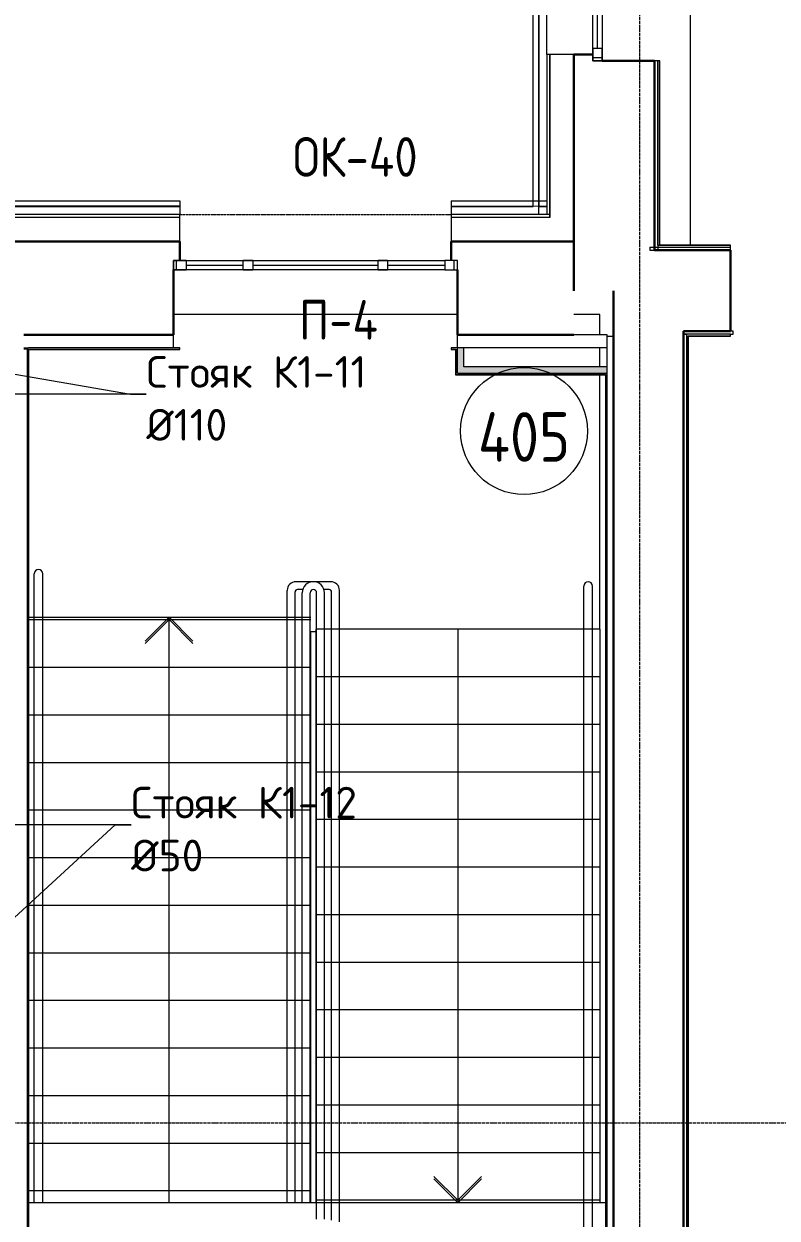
# Model space of a CAD drawing. Header units: millimetres. Extents: x -10178924 to 11692288, y -947381 to 58396.
# Drawn here: x 41965 to 46714, y -358471 to -350942 of the extents above; entities that cross this region are included whole.
import ezdxf
from ezdxf import colors
from ezdxf.entities.mleader import LeaderData, LeaderLine
from ezdxf.math import Vec2, Vec3

# ---------------------------------------------------------------- set-up
doc = ezdxf.new("R2010")
doc.units = ezdxf.units.MM
doc.linetypes.add('ADSK_Линия сетки', pattern=[25, 20, -2.5, 0, -2.5])
doc.linetypes.add('ADSK_Штрихпунктирная 2 точки_ш15 п1_5 п1_5 п1_5', pattern=[19.5, 15, -1.5, 0, -1.5, 0, -1.5])
for name, color, linetype, lineweight in [('_ Окна', 7, 'Continuous', 9), ('Аннотация', 7, 'Continuous', 18), ('Выноски ВК', 7, 'Continuous', 0), ('Лестницы', 7, 'Continuous', 9), ('Марки окон', 7, 'Continuous', 20), ('Окна', 7, 'Continuous', 9), ('Оси', 253, 'Continuous', 9), ('Перекрытие', 7, 'Continuous', 18), ('Стены внутренние', 7, 'Continuous', 18), ('Стены наружные', 7, 'Continuous', 18), ('Стены несущие', 7, 'Continuous', 30), ('Стены отделка', 7, 'Continuous', 30), ('Стены штриховка', 7, 'Continuous', 9), ('Стрелки вверх', 7, 'Continuous', 18), ('ШТРИХОВКА', 252, 'Continuous', 15)]:
    doc.layers.add(name, color=color, linetype=linetype, lineweight=lineweight)
doc.layers.add('Линии', color=7, linetype='Continuous', lineweight=9, true_color=0x00a600)
doc.styles.add('GOST Common', font='GOST_Common.ttf', dxfattribs={"width": 0.9, "height": 350})
doc.styles.add('GOST Common_2', font='GOST_Common.ttf', dxfattribs={"width": 0.9, "height": 250})
doc.styles.add('PDF ISOCPEUR', font='isocpeur.ttf')

# ---------------------------------------------------------------- blocks, each defined once
blk = doc.blocks.new('окно трехпол с фрамугой - 1700-2320_h_ _нов_ ОК-26 Е30-6139325-План 4-го этажа')
at = {"layer": '_ Окна', "lineweight": 18}
for p, q in [((-870, 75), (-870, 135)), ((-870, 135), (-790, 135)), ((-790, 135), (-790, 75)), ((-430, 75), (-430, 135)), ((-430, 135), (-370, 135)), ((-370, 135), (-370, 75)), ((370, 75), (370, 135)), ((370, 135), (430, 135)), ((430, 135), (430, 75)), ((790, 135), (790, 75)), ((870, 135), (790, 135)), ((870, 75), (870, 135)), ((-790, 75), (-870, 75)), ((-370, 75), (-430, 75)), ((430, 75), (370, 75)), ((790, 75), (870, 75))]:
    blk.add_line(p, q, dxfattribs=at)
at = {"layer": '_ Окна'}
for p, q in [((-850, 75), (-850, 135)), ((-790, 105), (-430, 105)), ((-370, 105), (370, 105)), ((430, 105), (790, 105)), ((850, 75), (850, 135))]:
    blk.add_line(p, q, dxfattribs=at)
at = {"layer": 'Окна'}
for p, q in [((-870, 135), (-870, 75)), ((-790, 135), (-870, 135)), ((-790, 135), (-430, 135)), ((-370, 135), (-430, 135)), ((-370, 135), (370, 135)), ((430, 135), (370, 135)), ((430, 135), (790, 135)), ((870, 135), (790, 135)), ((870, 75), (870, 135)), ((-870, 75), (-790, 75)), ((-430, 75), (-790, 75)), ((-430, 75), (-370, 75)), ((370, 75), (-370, 75)), ((370, 75), (430, 75)), ((790, 75), (430, 75)), ((790, 75), (870, 75))]:
    blk.add_line(p, q, dxfattribs=at)
blk = doc.blocks.new('окно трехпол с фрамугой - 1750-2320_h___нов_ ок-40-4657541-План 4-го этажа')
at = {"layer": '_ Окна', "lineweight": 18}
for p, q in [((-895, 100), (-895, 160)), ((-895, 160), (-815, 160)), ((-815, 160), (-815, 100)), ((-455, 100), (-455, 160)), ((-455, 160), (-395, 160)), ((-395, 160), (-395, 100)), ((395, 100), (395, 160)), ((395, 160), (455, 160)), ((455, 160), (455, 100)), ((815, 160), (815, 100)), ((895, 160), (815, 160)), ((895, 100), (895, 160)), ((-815, 100), (-895, 100)), ((-395, 100), (-455, 100)), ((455, 100), (395, 100)), ((815, 100), (895, 100))]:
    blk.add_line(p, q, dxfattribs=at)
at = {"layer": '_ Окна'}
for p, q in [((-875, 100), (-875, 160)), ((875, 100), (875, 160)), ((-815, 130), (-455, 130)), ((-395, 130), (395, 130)), ((455, 130), (815, 130))]:
    blk.add_line(p, q, dxfattribs=at)
at = {"layer": 'Окна'}
for p, q in [((-895, 160), (-895, 100)), ((-815, 160), (-895, 160)), ((-815, 160), (-455, 160)), ((-395, 160), (-455, 160)), ((-395, 160), (395, 160)), ((455, 160), (395, 160)), ((455, 160), (815, 160)), ((895, 160), (815, 160)), ((895, 100), (895, 160)), ((-895, 100), (-815, 100)), ((-455, 100), (-815, 100)), ((-455, 100), (-395, 100)), ((395, 100), (-395, 100)), ((395, 100), (455, 100)), ((815, 100), (455, 100)), ((815, 100), (895, 100))]:
    blk.add_line(p, q, dxfattribs=at)
blk = doc.blocks.new('оси')
at = {"layer": 'Оси', "linetype": 'ADSK_Линия сетки'}
for p, q in [((52350, -2196.5), (52350, 46378)), ((-3614.3, 15100), (62615.4, 15100))]:
    blk.add_line(p, q, dxfattribs=at)
blk = doc.blocks.new('4 этаж')
at = {"layer": 'Стены внутренние'}
for points in [[(44699.1, -228409.8), (44738.1, -228409.8), (44738.1, -228289.8), (44698.1, -228289.8), (44698.1, -228409.8)], [(45242.8, -228449.8), (45643.2, -228449.8), (45643.2, -228409.8), (44698.1, -228409.8), (44699.1, -228449.8), (44747.7, -228449.8)]]:
    blk.add_hatch(color=256, dxfattribs=at).paths.add_polyline_path(points)
at = {"layer": 'Лестницы'}
for p, q in [((44698.1, -228079.8), (42908.1, -228079.8)), ((45595.6, -228079.8), (45431.9, -228079.8)), ((45595.6, -228209.8), (45595.6, -228079.8)), ((45595.6, -228409.8), (45595.6, -228289.8)), ((45595.6, -230065.1), (45595.6, -228461.8)), ((41997, -229989.2), (43775, -229989.2)), ((41997, -229989.2), (43775, -229989.2)), ((41997, -230004.2), (43775, -230004.2)), ((45595.6, -230065.1), (43805.6, -230065.1)), ((43805.6, -230065.1), (43805.6, -230365.1)), ((45595.6, -230065.1), (43805.6, -230065.1)), ((45595.6, -230065.1), (45595.6, -230365.1)), ((43775, -230080.1), (43805.6, -230080.1)), ((43775, -230304.2), (43775, -230080.1)), ((41997, -230304.2), (43775, -230304.2)), ((41997, -230304.2), (43775, -230304.2)), ((43775, -230604.2), (43775, -230304.2)), ((43805.6, -230365.1), (43805.6, -230665.1)), ((45595.6, -230365.1), (43805.6, -230365.1)), ((45595.6, -230365.1), (43805.6, -230365.1)), ((45595.6, -230365.1), (45595.6, -230665.1)), ((41997, -230604.2), (43775, -230604.2)), ((41997, -230604.2), (43775, -230604.2)), ((43775, -230904.2), (43775, -230604.2)), ((43805.6, -230665.1), (43805.6, -230965.1)), ((45595.6, -230665.1), (43805.6, -230665.1)), ((45595.6, -230665.1), (43805.6, -230665.1)), ((45595.6, -230665.1), (45595.6, -230965.1)), ((41997, -230904.2), (43775, -230904.2)), ((41997, -230904.2), (43775, -230904.2)), ((43775, -231204.2), (43775, -230904.2)), ((43805.6, -230965.1), (43805.6, -231265.1)), ((45595.6, -230965.1), (43805.6, -230965.1)), ((45595.6, -230965.1), (43805.6, -230965.1)), ((45595.6, -230965.1), (45595.6, -231265.1)), ((41997, -231204.2), (43775, -231204.2)), ((41997, -231204.2), (43775, -231204.2)), ((43775, -231504.2), (43775, -231204.2)), ((43805.6, -231265.1), (43805.6, -231565.1)), ((45595.6, -231265.1), (43805.6, -231265.1)), ((45595.6, -231265.1), (43805.6, -231265.1)), ((45595.6, -231265.1), (45595.6, -231565.1)), ((41997, -231504.2), (43775, -231504.2)), ((41997, -231504.2), (43775, -231504.2)), ((43775, -231804.2), (43775, -231504.2)), ((43805.6, -231565.1), (43805.6, -231865.1)), ((45595.6, -231565.1), (43805.6, -231565.1)), ((45595.6, -231565.1), (43805.6, -231565.1)), ((45595.6, -231565.1), (45595.6, -231865.1)), ((41997, -231804.2), (43775, -231804.2)), ((41997, -231804.2), (43775, -231804.2)), ((43775, -232104.2), (43775, -231804.2)), ((43805.6, -231865.1), (43805.6, -232165.1)), ((45595.6, -231865.1), (43805.6, -231865.1)), ((45595.6, -231865.1), (43805.6, -231865.1)), ((45595.6, -231865.1), (45595.6, -232165.1)), ((41997, -232104.2), (43775, -232104.2)), ((41997, -232104.2), (43775, -232104.2)), ((43775, -232404.2), (43775, -232104.2)), ((43805.6, -232165.1), (43805.6, -232465.1)), ((45595.6, -232165.1), (43805.6, -232165.1)), ((45595.6, -232165.1), (43805.6, -232165.1)), ((45595.6, -232165.1), (45595.6, -232465.1)), ((41997, -232404.2), (43775, -232404.2)), ((41997, -232404.2), (43775, -232404.2)), ((43775, -232704.2), (43775, -232404.2)), ((43805.6, -232465.1), (43805.6, -232765.1)), ((45595.6, -232465.1), (43805.6, -232465.1)), ((45595.6, -232465.1), (43805.6, -232465.1)), ((45595.6, -232465.1), (45595.6, -232765.1)), ((41997, -232704.2), (43775, -232704.2)), ((41997, -232704.2), (43775, -232704.2)), ((43775, -233004.2), (43775, -232704.2)), ((43805.6, -232765.1), (43805.6, -233065.1)), ((45595.6, -232765.1), (43805.6, -232765.1)), ((45595.6, -232765.1), (43805.6, -232765.1)), ((45595.6, -232765.1), (45595.6, -233065.1)), ((41997, -233004.2), (43775, -233004.2)), ((41997, -233004.2), (43775, -233004.2)), ((43775, -233304.2), (43775, -233004.2)), ((43805.6, -233065.1), (43805.6, -233365.1)), ((45595.6, -233065.1), (43805.6, -233065.1)), ((45595.6, -233065.1), (43805.6, -233065.1)), ((45595.6, -233065.1), (45595.6, -233365.1)), ((41997, -233304.2), (43775, -233304.2)), ((41997, -233304.2), (43775, -233304.2)), ((43775, -233604.2), (43775, -233304.2)), ((43805.6, -233365.1), (43805.6, -233665.1)), ((45595.6, -233365.1), (43805.6, -233365.1)), ((45595.6, -233365.1), (43805.6, -233365.1)), ((45595.6, -233365.1), (45595.6, -233665.1)), ((41997, -233604.2), (43775, -233604.2)), ((41997, -233604.2), (43775, -233604.2)), ((43775, -233680.1), (43775, -233604.2)), ((43805.6, -233665.1), (43805.6, -233680.1)), ((45595.6, -233665.1), (43805.6, -233665.1)), ((45595.6, -233680.1), (43805.6, -233680.1)), ((45595.6, -233665.1), (45595.6, -233680.1))]:
    blk.add_line(p, q, dxfattribs=at)
at = {"layer": 'Линии', "color": 7, "linetype": 'ADSK_Штрихпунктирная 2 точки_ш15 п1_5 п1_5 п1_5'}
blk.add_line((42948.1, -227449.8), (44659.1, -227449.8), dxfattribs=at)
at = {"layer": 'Линии', "color": 7}
for p, q in [((42030, -233678.8), (42030, -229716)), ((42083.6, -233678.8), (42083.6, -229716)), ((43900, -229765.1), (43680, -229765.1)), ((43625, -233680.1), (43625, -229820.1)), ((43675, -233680.1), (43675, -229830.1)), ((43723, -229815.1), (43690, -229815.1)), ((43890.6, -229815.1), (43857.6, -229815.1)), ((43905.6, -233790.2), (43905.6, -229830.1)), ((43955, -233800.1), (43955, -229820.1)), ((45495, -233952.3), (45495, -229792.9)), ((45550.6, -233952.3), (45550.6, -229792.9))]:
    blk.add_line(p, q, dxfattribs=at)
at = {"layer": 'Линии', "color": 7, "lineweight": 18}
for p, q in [((43720, -233679.8), (43720, -229835.4)), ((43770, -233679.8), (43770, -229835.4)), ((43810.6, -233784.9), (43810.6, -229835.4)), ((43860.6, -233784.9), (43860.6, -229835.4))]:
    blk.add_line(p, q, dxfattribs=at)
at = {"layer": 'Линии', "color": 7}
blk.add_circle((45118.3, -228815.6), 400, dxfattribs=at)
for centre, radius, start, end in [((42056.8, -229716), 26.8, 0, 180), ((43680, -229820.1), 55, 90, 180), ((43790.3, -229835.4), 70.3, 0, 180), ((43900, -229820.1), 55, 0, 90), ((45522.8, -229792.9), 27.8, 0, 180), ((43690, -229830.1), 15, 90, 180), ((43790.3, -229835.4), 20.3, 0, 180), ((43890.6, -229830.1), 15, 0, 90)]:
    blk.add_arc(centre, radius, start, end, dxfattribs=at)
at = {"layer": 'Перекрытие'}
for p, q in [((46167.8, -227643.6), (46167.8, -211703.7)), ((45631.2, -233680.1), (41997, -233680.1))]:
    blk.add_line(p, q, dxfattribs=at)
at = {"layer": 'Стены наружные'}
for p, q in [((45176.9, -227399.2), (45176.9, -220271.3)), ((45211.9, -227449.8), (45211.9, -220271.1)), ((45211.9, -220271.1), (45211.9, -227399.2)), ((45261.9, -226442.2), (45261.9, -224782.2)), ((38616.6, -227363.7), (42948, -227363.7)), ((42948, -227363.7), (42948, -227398.7)), ((44659, -227364.8), (45261.9, -227363.6)), ((44659, -227364.8), (44659.1, -227399.8)), ((42948, -227398.7), (38616.5, -227398.7)), ((38616.5, -227399.3), (42948.1, -227399.3)), ((42948.1, -227399.3), (42948.1, -227449.3)), ((45261.9, -227398.6), (44659.1, -227399.8)), ((44659.1, -227399.8), (45176.9, -227399.2)), ((44659.1, -227399.8), (44659.1, -227449.8)), ((45211.9, -227399.2), (45261.9, -227399.2)), ((42948.1, -227449.3), (38616.7, -227449.3)), ((45261.9, -227449.2), (44659.1, -227449.8))]:
    blk.add_line(p, q, dxfattribs=at)
at = {"layer": 'Стены несущие'}
for p, q in [((45551.9, -226442.2), (45431.9, -226442.2)), ((45431.9, -227930.6), (45431.9, -226442.2)), ((45941.9, -226482.2), (45611.9, -226482.2)), ((45941.9, -227675.6), (45941.9, -226482.2)), ((40959, -227619.8), (42948.1, -227619.8)), ((42948.1, -227739.8), (42948.1, -227619.8)), ((44658.1, -227619.8), (45431.9, -227619.8)), ((44658.1, -227619.8), (44658.1, -227739.8)), ((46420.2, -227675.6), (45941.9, -227675.6)), ((46420.2, -228185.6), (46420.2, -227675.6)), ((42908.1, -228209.8), (42908.1, -227799.8)), ((44698.1, -227799.8), (44698.1, -228209.8)), ((45683.2, -227930.6), (45683.2, -235689.2)), ((46123.2, -235689.2), (46123.2, -228185.6)), ((46123.2, -228185.6), (46420.2, -228185.6)), ((41965, -228209.8), (42908.1, -228209.8)), ((45431.9, -228209.8), (44698.1, -228209.8))]:
    blk.add_line(p, q, dxfattribs=at)
at = {"layer": 'Стены отделка', "lineweight": 9}
for p, q in [((45281.9, -226442.2), (45261.9, -226442.2)), ((45261.9, -226442.2), (45261.9, -227449.8)), ((45431.9, -226442.2), (45281.9, -226442.2)), ((45973.9, -226482.2), (45941.9, -226482.2)), ((45973.9, -227643.6), (45973.9, -226482.2)), ((42948.1, -227449.8), (40959, -227449.8)), ((42948.1, -227619.8), (42948.1, -227449.8)), ((45281.9, -227449.8), (44658.1, -227449.8)), ((44658.1, -227449.8), (44658.1, -227619.8)), ((44658.1, -227469.8), (44659.1, -227469.8)), ((45281.9, -227469.8), (45281.9, -227449.8)), ((45281.9, -227449.8), (45281.9, -227469.8)), ((44658.1, -227619.8), (44658.1, -227619.8)), ((45911.9, -227655.6), (45911.9, -227675.6)), ((45911.9, -227655.6), (46420.2, -227655.6)), ((45961.9, -227643.6), (45961.9, -227675.6)), ((46420.2, -227643.6), (45973.9, -227643.6)), ((46420.2, -227675.6), (46420.2, -227643.6)), ((45911.9, -227675.6), (45941.9, -227675.6)), ((46437.5, -228185.6), (46420.2, -228185.6)), ((46437.5, -228205.6), (46437.5, -228185.6)), ((42908.1, -228289.8), (42908.1, -228209.8)), ((44698.1, -228449.8), (44698.1, -228209.8)), ((45643.2, -228209.8), (45431.9, -228209.8)), ((45643.2, -235689.2), (45643.2, -228209.8)), ((45683.2, -228219.8), (45643.2, -228219.8)), ((46123.2, -228205.5), (46123.2, -235665.7)), ((46143.2, -228205.5), (46123.2, -228205.5)), ((46123.2, -228205.6), (46143.2, -228205.6)), ((46143.2, -228205.5), (46143.2, -235669.2)), ((46155.2, -228217.6), (46420.2, -228217.6)), ((46155.2, -235657.2), (46155.2, -228217.6)), ((46420.2, -228205.6), (46437.5, -228205.6)), ((46420.2, -228217.6), (46420.2, -228205.6)), ((41965, -228289.8), (41995, -228289.8)), ((41985, -228299.8), (41965, -228299.8)), ((41985, -228289.8), (41985, -235285.1)), ((41997, -234660.1), (41997, -228301.8)), ((41997, -228301.8), (42948.1, -228301.8)), ((42948.1, -228289.8), (42908.1, -228289.8)), ((42948.1, -228301.8), (42948.1, -228289.8)), ((44659.1, -228289.8), (44659.1, -228301.8)), ((45643.2, -228289.8), (44659.1, -228289.8)), ((44659.1, -228301.8), (44686.1, -228301.8)), ((44686.1, -228301.8), (44686.1, -228459.8)), ((44738.1, -228409.8), (44738.1, -228289.8)), ((45643.2, -228409.8), (44738.1, -228409.8)), ((44688.1, -228461.8), (45631.2, -228461.8)), ((44698.1, -228449.8), (45643.2, -228449.8)), ((45631.2, -228461.8), (45631.2, -235657.2))]:
    blk.add_line(p, q, dxfattribs=at)
at = {"layer": 'Стены штриховка'}
for p, q in [((45281.9, -227449.8), (45281.9, -226442.2)), ((45281.9, -226442.2), (45281.9, -227449.8)), ((45961.9, -227643.6), (45961.9, -226482.2)), ((45971.9, -227643.6), (45971.9, -226482.2)), ((42948.1, -227469.8), (40959.6, -227469.8)), ((45281.9, -227469.8), (44659.1, -227469.8)), ((45961.9, -227643.6), (45971.9, -227643.6)), ((46420.2, -227645.6), (45961.9, -227645.6)), ((46420.2, -228205.6), (46143.2, -228205.6)), ((46153.2, -228215.6), (46420.2, -228215.6)), ((46153.2, -235659.2), (46153.2, -228215.6)), ((42908.1, -228289.8), (41995, -228289.8)), ((41995, -234660.1), (41995, -228299.8)), ((41995, -228299.8), (42948.1, -228299.8)), ((44659.1, -228299.8), (44688.1, -228299.8)), ((44688.1, -228299.8), (44688.1, -228461.8)), ((44686.1, -228459.8), (45633.2, -228459.8)), ((44686.1, -228459.8), (44686.1, -228461.8)), ((44686.1, -228461.8), (44688.1, -228461.8)), ((45633.2, -228459.8), (45633.2, -235657.2))]:
    blk.add_line(p, q, dxfattribs=at)
at = {"layer": 'Стрелки вверх'}
for p, q in [((42880, -229989.2), (42730, -230139.2)), ((42880, -230004.2), (42880, -229989.2)), ((42880, -229989.2), (43030, -230139.2)), ((42880, -230004.2), (42730, -230154.2)), ((42880, -230304.2), (42880, -230004.2)), ((42880, -230004.2), (43030, -230154.2)), ((44700.6, -230065.1), (44700.6, -230365.1)), ((42880, -230604.2), (42880, -230304.2)), ((44700.6, -230365.1), (44700.6, -230665.1)), ((42880, -230904.2), (42880, -230604.2)), ((44700.6, -230665.1), (44700.6, -230965.1)), ((42880, -231204.2), (42880, -230904.2)), ((44700.6, -230965.1), (44700.6, -231265.1)), ((42880, -231504.2), (42880, -231204.2)), ((44700.6, -231265.1), (44700.6, -231565.1)), ((42880, -231804.2), (42880, -231504.2)), ((44700.6, -231565.1), (44700.6, -231865.1)), ((42880, -232104.2), (42880, -231804.2)), ((44700.6, -231865.1), (44700.6, -232165.1)), ((42880, -232404.2), (42880, -232104.2)), ((44700.6, -232165.1), (44700.6, -232465.1)), ((42880, -232704.2), (42880, -232404.2)), ((44700.6, -232465.1), (44700.6, -232765.1)), ((42880, -233004.2), (42880, -232704.2)), ((44700.6, -232765.1), (44700.6, -233065.1)), ((42880, -233304.2), (42880, -233004.2)), ((44700.6, -233065.1), (44700.6, -233365.1)), ((42880, -233604.2), (42880, -233304.2)), ((44700.6, -233365.1), (44700.6, -233665.1)), ((44700.6, -233665.1), (44550.6, -233515.1)), ((44700.6, -233680.1), (44550.6, -233530.1)), ((44700.6, -233665.1), (44850.6, -233515.1)), ((44700.6, -233680.1), (44850.6, -233530.1)), ((42880, -233680.1), (42880, -233604.2)), ((44700.6, -233665.1), (44700.6, -233680.1))]:
    blk.add_line(p, q, dxfattribs=at)
at = {"color": 253}
blk.add_blockref('оси', (-6500.4, -248276.1), dxfattribs=at)
at = {"layer": 'Окна', "rotation": 90}
blk.add_blockref('окно трехпол с фрамугой - 1700-2320_h_ _нов_ ОК-26 Е30-6139325-План 4-го этажа', (45686.9, -225612.2), dxfattribs=at)
at = {"layer": 'Окна'}
blk.add_blockref('окно трехпол с фрамугой - 1750-2320_h___нов_ ок-40-4657541-План 4-го этажа', (43803.1, -227899.8), dxfattribs=at)
at = {"layer": 'Аннотация', "lineweight": 9, "insert": (45118.3, -228852.6), "char_height": 312.5, "width": 520.211, "attachment_point": 5, "line_spacing_factor": 1.022766, "style": 'GOST Common'}
blk.add_mtext('405', dxfattribs=at)
at = {"layer": 'Марки окон', "lineweight": 9, "char_height": 250, "attachment_point": 5, "line_spacing_factor": 1.022766, "style": 'GOST Common_2'}
for s, insert, width in [('\\pxqc,t1.8,3.6,5.4,7.2,9,10.8,12.6,14.4,16.2,18,19.8,21.6,23.4,25.2,27,28.8,30.6,32.4,34.2,36,37.8,39.6,41.4,43.2,45,46.8,48.6,50.4,52.2,54,55.8,57.6;{ОК-40}', (44054.5, -227087.8), 863.1), ('\\pxqc,t1.8,3.6,5.4,7.2,9,10.8,12.6,14.4,16.2,18,19.8,21.6,23.4,25.2,27,28.8,30.6,32.4,34.2,36,37.8,39.6,41.4,43.2,45,46.8,48.6,50.4,52.2,54,55.8,57.6;{П-4}', (43948.7, -228114.4), 523.8)]:
    blk.add_mtext(s, dxfattribs=dict(at, insert=insert, width=width))
blk = doc.blocks.new('_None')

msp = doc.modelspace()

# ---------------------------------------------------------------- block references
at = {"layer": 'ШТРИХОВКА'}
msp.add_blockref('4 этаж', (0, -124693.3), dxfattribs=at)

# ---------------------------------------------------------------- leaders
at = {"layer": 'Выноски ВК', "ltscale": 50}
ml = msp.add_multileader_mtext('Standard', dxfattribs=at)
ml.set_content('Стояк К1-11 ^J%%C110', color=256, style='PDF ISOCPEUR')
ml.set_leader_properties(color=256, linetype='ByLayer', lineweight=-1)
ml.set_arrow_properties(name='NONE')
ml.build(insert=Vec2(0, 0))
ml.multileader.update_dxf_attribs({"text_left_attachment_type": 6, "text_right_attachment_type": 6, "dogleg_length": 100, "arrow_head_size": 300})
ctx = ml.context
ctx.base_point, ctx.char_height, ctx.arrow_head_size, ctx.landing_gap_size, ctx.plane_origin = Vec3(42736.8, -353276.1), 200, 300, 0, Vec3(34214.4, -349359.5)
ctx.left_attachment, ctx.right_attachment = 6, 6
notes = []
notes.append((ctx, [(0, (1, 1, 0), (42636.8, -353276.1), (1, 0), 100, [(1, [(41458.7, -353071.7)], 0, [])])]))
ctx.mtext.insert, ctx.mtext.flow_direction = Vec3(42736.8, -353036.1), 5
ml = msp.add_multileader_mtext('Standard', dxfattribs=at)
ml.set_content('Стояк К1-12 ^J%%C50', color=256, style='PDF ISOCPEUR')
ml.set_leader_properties(color=256, linetype='ByLayer', lineweight=-1)
ml.set_arrow_properties(name='NONE')
ml.build(insert=Vec2(0, 0))
ml.multileader.update_dxf_attribs({"text_left_attachment_type": 6, "text_right_attachment_type": 6, "dogleg_length": 100, "arrow_head_size": 300})
ctx = ml.context
ctx.base_point, ctx.char_height, ctx.arrow_head_size, ctx.landing_gap_size, ctx.plane_origin = Vec3(42641.1, -355991.4), 200, 300, 0, Vec3(34217.6, -353130.1)
ctx.left_attachment, ctx.right_attachment = 6, 6
notes.append((ctx, [(0, (1, 1, 0), (42541.1, -355991.4), (1, 0), 100, [(1, [(41462, -356981.3)], 0, [])])]))
ctx.mtext.insert, ctx.mtext.flow_direction = Vec3(42641.1, -355751.4), 5
for ctx, leaders in notes:
    for number, flags, end, landing, length, lines in leaders:
        leader = LeaderData()
        leader.index, (leader.has_last_leader_line, leader.has_dogleg_vector, leader.attachment_direction) = number, flags
        leader.last_leader_point, leader.dogleg_vector, leader.dogleg_length = Vec3(end), Vec3(landing), length
        for number, points, colour, breaks in lines:
            line = LeaderLine()
            line.index, line.vertices, line.color, line.breaks = number, Vec3.list(points), colors.encode_raw_color(colour), breaks
            leader.lines.append(line)
        ctx.leaders.append(leader)

doc.saveas('drawing.dxf')
